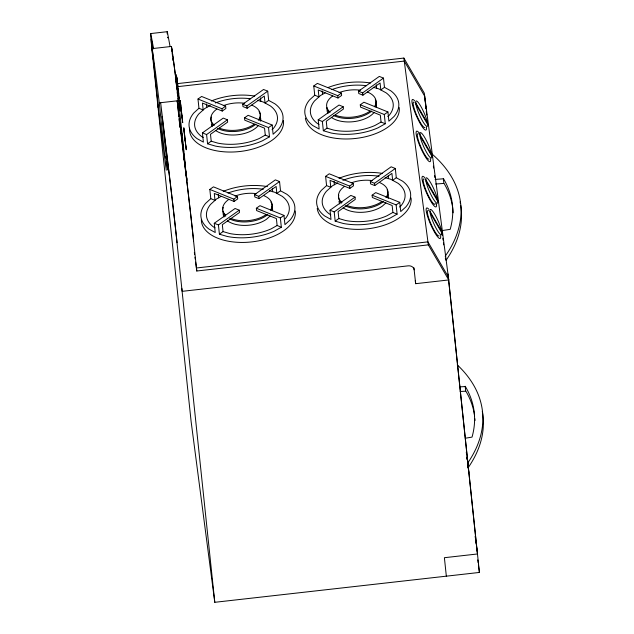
<?xml version="1.0" encoding="UTF-8"?>
<svg xmlns="http://www.w3.org/2000/svg" width="634" height="634" viewBox="0 0 634 634"><rect width="100%" height="100%" fill="white"/><g stroke="black" fill="none" stroke-linecap="round" stroke-linejoin="round"><path stroke-width="0.95" d="M176.339 74.63L177.782 85.582M181.007 128.282L181.11 128.591M197.99 99.031L201.612 96.463L225.625 106.187L225.87 108.493L222.249 111.061L202.444 103.049L203.173 109.975L198.957 108.271L197.99 99.031L222.011 108.755L225.625 106.187M198.957 108.271L193.735 113.026A47.209 25.851 -6 0 0 197.095 138.656L203.395 142.111L202.42 132.878L223.231 118.098L227.408 119.786L227.654 122.1L210.488 134.289L211.217 141.208L207.572 143.807L206.597 134.567L227.408 119.786M313.759 85.97L317.38 83.403L341.401 93.119L341.647 95.433L338.025 98.001L318.22 89.98L318.95 96.907L314.733 95.203L313.759 85.97L337.779 95.694L341.401 93.119M244.502 117.861L248.124 115.293L272.144 125.009L268.523 127.585L244.502 117.861L244.748 120.167L264.552 128.187L265.281 135.113L269.498 136.817L268.523 127.585M272.057 129.669L273.325 128.512A41.614 22.784 -6 0 0 270.361 105.918L263.181 101.979L257.499 100.33M209.822 189.423L213.444 186.856L237.465 196.58L237.71 198.886L234.089 201.453L214.284 193.441L215.013 200.368L210.797 198.656L209.822 189.423L233.843 199.147L237.465 196.58M314.733 95.203L309.511 99.958A47.209 25.851 -6 0 0 312.863 125.595L319.164 129.051L318.197 119.818L339.008 105.038L343.184 106.726L343.422 109.032L326.264 121.221L326.993 128.147L323.34 130.739L322.373 121.506L343.184 106.726M210.797 198.656L205.574 203.411A47.209 25.851 -6 0 0 208.927 229.048L215.227 232.504L214.26 223.271L235.071 208.491L239.248 210.179L239.486 212.493L222.328 224.674L223.057 231.6L219.404 234.192L218.437 224.959L239.248 210.179M270.116 215.98L266.565 219.213A24.821 13.591 -6 0 1 227.392 220.798M360.278 104.8L363.9 102.225L387.921 111.949L384.299 114.516L360.278 104.8L360.524 107.106L380.329 115.119L381.058 122.045L385.266 123.749L384.299 114.516M387.834 116.601L389.094 115.451A41.614 22.784 -6 0 0 386.138 92.857L378.958 88.918L373.275 87.262M325.599 176.363L329.22 173.787L353.241 183.511L353.479 185.817L349.865 188.393L330.052 180.373L330.782 187.299L326.573 185.596L325.599 176.363L349.619 186.079L353.241 183.511M256.342 208.253L259.964 205.678L283.984 215.401L280.363 217.969L256.342 208.253L256.588 210.559L276.392 218.579L277.121 225.506L281.33 227.21L280.363 217.969M326.573 185.596L321.343 190.351A47.209 25.851 -6 0 0 324.703 215.988L331.003 219.443L330.029 210.203L350.84 195.423L355.016 197.119L355.262 199.425L338.104 211.613L338.833 218.54L335.18 221.131L334.205 211.899L355.016 197.119M385.892 202.912L382.334 206.145A24.821 13.591 -6 0 1 343.168 207.738M372.118 195.185L375.732 192.617L399.753 202.341L396.131 204.909L372.118 195.185L372.356 197.499L392.161 205.511L392.89 212.438L397.106 214.141L396.131 204.909M399.674 206.993L400.934 205.844A41.614 22.784 -6 0 0 397.978 183.242L390.79 179.303L385.107 177.655M268.681 100.402L265.036 102.993L264.307 96.067L247.141 108.255L242.965 106.567L242.727 104.253L263.538 89.473L267.714 91.169L268.681 100.402L274.982 103.857A47.209 25.851 -6 0 1 278.342 129.494L273.111 134.25L272.144 125.009M242.727 104.253L246.903 105.949L267.714 91.169M384.458 87.334L380.804 89.933L380.075 83.006L362.917 95.187L358.741 93.499L358.495 91.193L379.306 76.413L383.483 78.101L384.458 87.334L390.758 90.789A47.209 25.851 -6 0 1 394.11 116.426L388.888 121.181L387.921 111.949M358.495 91.193L362.672 92.881L383.483 78.101M280.521 190.794L276.868 193.386L276.139 186.459L258.981 198.648L254.805 196.952L254.559 194.646L275.37 179.866L279.546 181.554L280.521 190.794L286.822 194.25A47.209 25.851 -6 0 1 290.174 219.879L284.951 224.634L283.984 215.401M254.559 194.646L258.735 196.334L279.546 181.554M396.29 177.726L392.644 180.318L391.915 173.391L374.757 185.58L370.573 183.892L370.335 181.586L391.146 166.805L395.323 168.493L396.29 177.726L402.59 181.181A47.209 25.851 -6 0 1 405.95 206.819L400.728 211.574L399.753 202.341M370.335 181.586L374.512 183.274L395.323 168.493M210.226 105.466L204.711 108.58L198.751 114.001A41.614 22.784 -6 0 0 201.707 136.595L203.229 137.435M325.139 92.889L320.479 95.512L314.519 100.933A41.614 22.784 -6 0 0 317.483 123.535L319.005 124.367M265.281 135.113L259.274 138.497A41.614 22.784 -6 0 1 217.93 143.157L211.217 141.208M269.498 136.817L262.397 140.811A47.209 25.851 -6 0 1 215.489 146.105L207.572 143.807M221.203 196.342L216.543 198.965L210.583 204.394A41.614 22.784 -6 0 0 213.547 226.988L215.069 227.82M381.058 122.045L375.043 125.429A41.614 22.784 -6 0 1 333.698 130.097L326.993 128.147M385.266 123.749L378.173 127.751A47.209 25.851 -6 0 1 331.265 133.045L323.34 130.739M337.835 182.798L332.319 185.905L326.359 191.325A41.614 22.784 -6 0 0 329.315 213.927L330.845 214.76M277.121 225.506L271.114 228.882A41.614 22.784 -6 0 1 229.762 233.55L223.057 231.6M281.33 227.21L274.237 231.204A47.209 25.851 -6 0 1 227.329 236.498L219.404 234.192M392.89 212.438L386.883 215.822A41.614 22.784 -6 0 1 345.538 220.489L338.833 218.54M397.106 214.141L390.005 218.144A47.209 25.851 -6 0 1 343.097 223.43L335.18 221.131M150.702 33.562L167.241 31.7M152.168 48.62A153.967 1.799 83.6 0 1 159.269 102.851L166.267 170.174L159.633 119.247L152.168 48.62L171.465 46.441A153.967 1.799 83.6 0 1 178.566 100.679L185.12 163.009M177.227 83.64L403.866 58.066L424.289 93.143L448.753 279.951L415.674 283.683L415.278 280.672M177.623 86.66L404.262 61.086L424.685 96.154L425.509 104.016M159.269 102.851L178.566 100.679M435.106 179.406L443.562 178.788A203.205 111.267 -6 0 1 450.18 229.342L441.819 230.625M435.598 184.018L444.046 183.408A203.205 111.267 -6 0 1 453.159 212.818M196.389 267.992L427.934 241.863L448.357 276.939L479.415 572.439L214.791 602.3L191.119 421.515L152.612 55.911A47.273 0.555 83.6 0 1 150.694 35.805A100.56 1.173 83.6 0 1 150.916 34.284L153.547 48.461M195.621 262.127L196.786 271.003L428.33 244.875L448.753 279.951M459.69 386.867L465.404 386.566A203.205 111.267 -6 0 1 472.021 437.119L465.483 438.197M460.181 391.487L465.887 391.186A203.205 111.267 -6 0 1 474.565 415.856M322.373 121.506L318.197 119.818M206.597 134.567L202.42 132.878M269.339 190.723L275.021 192.371L282.201 196.31A41.614 22.784 -6 0 1 285.165 218.904M334.205 211.899L330.029 210.203M218.437 224.959L214.26 223.271M415.706 102.795L427.506 123.044M415.904 104.301L427.696 124.557M419.851 134.432L431.643 154.68M420.049 135.938L431.841 156.194M425.771 179.628L437.563 199.876M425.969 181.134L437.761 201.382M429.915 211.265L441.708 231.513M430.114 212.77L441.906 233.027M170.086 46.599L167.455 32.421A100.56 1.173 83.6 0 0 167.233 33.943M180.318 110.134L180.476 111.013L179.137 97.501M183.535 150.852L183.638 151.447L183.567 150.123M185.405 166.607L184.145 157.184M185.469 167.463L185.564 167.994L185.215 164.158M152.952 49.198L151.637 40.766A68.948 0.808 83.6 0 0 151.312 41.186L151.36 41.844A41.717 0.491 83.6 0 0 152.786 56.751L153.016 59.01M171.648 48.041L171.957 50.046A152.58 1.783 83.6 0 1 172.686 55.071M182.426 120.856L182.687 122.631L180.222 100.632L180.286 101.805M186.055 148.578L186.237 149.751L183.773 127.751L184.494 135.319M179.787 105.727L180.167 108.24L179.533 101.178M180.222 109.436L179.739 105.704M180.967 127.275L181.276 129.835M186.729 178.764L186.713 178.408M433.371 166.124L433.616 168.018M434.615 175.61L434.861 177.504M442.191 233.471L442.437 235.365M442.809 238.218L443.055 240.112M443.428 242.957L443.681 244.851M466.291 452.137L466.545 454.102M466.933 457.051L467.321 459.991M467.575 461.956L468.344 467.844M466.901 457.74L467.163 459.705M467.543 462.646L468.835 472.465M475.151 536.229L475.413 538.195M475.793 541.143L476.182 544.083M476.435 546.048L477.473 553.973L444.394 557.706L446.336 576.171M477.774 559.909L478.155 562.802M478.408 564.728L479.415 572.439M403.866 58.066L428.33 244.875M183.503 152.287L183.757 154.244M183.495 152.485L183.757 154.442M184.145 157.391L184.478 160.854M184.787 162.296L186.745 178.519M184.137 158.952L184.47 161.028M184.756 163.667L185.223 166.813M185.477 168.739L186.927 180.413L186.681 178.091M194.345 252.356L194.598 254.313M194.987 257.245L195.24 259.195M165.839 156.463L166.092 158.429M166.48 161.369L167.645 170.015L160.648 102.7L169.587 176.902A100.56 1.173 83.6 0 1 173.209 207.762A47.273 0.555 83.6 0 1 177.076 242.727M157.723 104.531L158.12 107.542M181.792 288.327L182.188 291.339L408.225 265.836A5.547 4.644 -7.5 0 1 414.216 269.83M185.976 147.976L185.453 143.728M177.377 82.214L176.664 77.047L176.759 78.703M175.42 77.388L175.713 79.733M181.158 128.67L181.332 130.081M186.491 176.458L186.562 177.044M178.558 100.774L177.861 95.084A152.58 1.783 83.6 0 0 172.805 55.895M182.093 118.193L181.689 114.802M179.145 100.544L179.446 103.342M175.911 81.31L176.292 84.48M181.609 132.498L181.807 134.083M178.645 114.683L178.883 116.632M179.121 118.582L180.191 127.355M180.436 129.304L186.396 178.035A68.948 0.808 83.6 0 1 186.658 180.199M162.106 116.553L169.857 179.905A68.948 0.808 83.6 0 1 173.264 208.816L173.573 211.51A41.717 0.491 83.6 0 1 176.442 237.425L214.791 602.3M177.671 84.322L178.233 89.426M178.598 95.853L178.82 97.779M176.609 87.199L176.823 89.014M181.744 133.457L182.013 135.89M184.811 138.149L185.136 141.017M181.475 112.939L181.047 109.151M178.202 88.855L178.748 93.642M177.148 91.882L177.369 93.8M182.291 138.125L182.473 139.742M182.227 137.752L182.758 142.492M186.586 177.092L186.665 177.813M178.693 93.491L179.263 98.365M177.869 89.386L178.13 91.787M180.27 100.909L182.64 122.354M177.187 83.45L177.465 86.05M182.925 143.894L183.139 145.844M177.892 98.524L178.075 100.251M443.348 178.471L443.832 183.091M465.19 386.249L465.673 390.869M447.961 273.928L477.085 550.954M445.361 258.086L445.559 259.932M425.081 99.166L426.111 109.008L425.715 105.981M426.317 110.982L426.737 114.92M426.333 111.869L426.642 114.817M413.923 267.738L415.674 283.683M388.19 176.03L388.468 178.63M376.263 84.774L376.628 88.237M374.512 183.274L374.757 185.58M362.672 92.881L362.917 95.187M349.619 186.079L349.865 188.393M337.779 95.694L338.025 98.001M334.039 181.269L334.403 184.732M322.199 90.876L322.563 94.339M272.327 188.235L272.691 191.69M260.487 97.842L260.851 101.305M258.735 196.334L258.981 198.648M246.903 105.949L247.141 108.255M233.843 199.147L234.089 201.453M222.011 108.755L222.249 111.061M218.262 194.329L218.627 197.792M206.43 103.936L206.795 107.4M183.955 128.924L185.96 147.619M196.786 271.003L192.982 235.563A41.717 0.491 83.6 0 0 192.467 230.721M171.465 46.441L171.972 51.314M172.163 52.915L172.472 55.84M172.781 58.764L172.979 60.713M178.843 116.624L177.187 100.83L186.127 175.032A100.56 1.173 83.6 0 1 189.748 205.892A47.273 0.555 83.6 0 1 193.616 240.857M179.153 119.533L179.462 122.441M179.763 125.35L179.969 127.291M180.373 131.167L180.579 133.108M180.444 103.429L180.666 105.616M176.72 78.941L176.91 80.764M185.009 162.177L185.342 165.197M183.036 145.083L183.392 148.301M178.447 103.762L178.725 106.496M176.553 77.134L176.981 81.009M185.35 165.577L185.413 166.409M436.454 203.942A16.666 3.019 66.2 0 1 426.706 193.283A16.666 3.019 66.2 0 1 424.653 177.599M440.59 235.579A16.666 3.019 66.2 0 1 430.851 224.919A16.666 3.019 66.2 0 1 428.798 209.236M426.389 127.109A16.666 3.019 66.2 0 1 416.641 116.45A16.666 3.019 66.2 0 1 414.588 100.766M430.534 158.746A16.666 3.019 66.2 0 1 425.359 156.836A16.666 3.019 66.2 0 1 416.641 136.5A16.666 3.019 66.2 0 1 419.779 133.687M431.754 153.793A211.534 115.824 -6 0 1 445.171 256.239M460.744 205.376A211.534 115.824 -6 0 1 446.209 260.059M460.078 201.858A211.534 115.824 -6 0 1 460.435 203.617M457.233 364.843A211.534 115.824 -6 0 1 467.567 463.216M482.276 411.395A211.534 115.824 -6 0 1 468.05 467.837M474.866 418.694A203.205 111.267 -6 0 1 474.993 420.596M328.04 87.547A47.209 25.851 -6 0 1 370.502 83.014M429.02 159.063A13.869 2.512 66.2 0 1 420.5 146.137A13.869 2.512 66.2 0 1 418.432 133.829M399.206 107.518A47.209 25.851 -6 0 1 355.65 138.45A47.209 25.851 -6 0 1 305.39 118.106M339 178.297A47.209 25.851 -6 0 1 382.342 173.399M367.514 92.073A24.821 13.591 -6 0 1 374.575 106.52M370.01 111.14A24.821 13.591 -6 0 1 335.132 115.079M330.156 112.178A24.821 13.591 -6 0 1 332.636 96.011M339.024 92.643A24.821 13.591 -6 0 1 360.445 90.226M374.052 112.519A24.821 13.591 -6 0 1 331.328 117.345M327.968 113.557A24.821 13.591 -6 0 1 327.271 108.287M375.653 102.827A24.821 13.591 -6 0 1 376.493 107.194M190.422 212.319A41.717 0.491 83.6 0 0 190.113 209.648L189.804 206.953A68.948 0.808 83.6 0 0 188.623 196.722M190.525 213.206A41.717 0.491 83.6 0 1 192.371 229.888M331.939 89.576A41.614 22.784 -6 0 1 366.301 85.701M375.288 99.364A24.821 13.591 -6 0 1 375.106 106.964M371.722 111.053A24.821 13.591 -6 0 1 333.389 115.38M329.046 112.155A24.821 13.591 -6 0 1 326.779 107.511M251.746 105.141A24.821 13.591 -6 0 1 258.331 120.286M254.242 124.201A24.821 13.591 -6 0 1 219.356 128.139M214.379 125.247A24.821 13.591 -6 0 1 216.86 109.072M223.255 105.704A24.821 13.591 -6 0 1 244.669 103.287M283.43 120.579A47.209 25.851 -6 0 1 237.243 151.764A47.209 25.851 -6 0 1 189.534 128.266M211.391 100.965A47.209 25.851 -6 0 1 254.733 96.075M186.753 180.928A68.948 0.808 83.6 0 1 188.528 195.89M342.907 180.302A41.614 22.784 -6 0 1 379.061 176.22M424.875 127.426A13.869 2.512 66.2 0 1 416.356 114.5A13.869 2.512 66.2 0 1 414.287 102.193M167.78 37.85A68.948 0.808 83.6 0 1 167.947 37.636M435.296 203.466A13.869 2.512 66.2 0 1 427.134 192.998A13.869 2.512 66.2 0 1 424.344 179.026M339.8 203.95A24.821 13.591 -6 0 1 338.984 201.366M387.873 194.067A24.821 13.591 -6 0 1 388.182 198.49M387.128 189.756A24.821 13.591 -6 0 1 386.946 197.348M383.562 201.446A24.821 13.591 -6 0 1 345.229 205.773M341.472 203.149A24.821 13.591 -6 0 1 338.746 195.217M379.354 182.465A24.821 13.591 -6 0 1 385.94 197.61M381.85 201.533A24.821 13.591 -6 0 1 346.972 205.464M341.988 202.571A24.821 13.591 -6 0 1 344.476 186.404M351.68 182.727A24.821 13.591 -6 0 1 372.277 180.611M215.298 102.97A41.614 22.784 -6 0 1 250.525 98.761M411.038 197.911A47.209 25.851 -6 0 1 367.49 228.834A47.209 25.851 -6 0 1 317.222 208.491M260.336 115.008A24.821 13.591 -6 0 1 259.338 120.024M255.954 124.113A24.821 13.591 -6 0 1 217.621 128.44M213.278 125.223A24.821 13.591 -6 0 1 211.391 116.997M259.044 111.616A24.821 13.591 -6 0 1 260.17 114.136M258.284 125.587A24.821 13.591 -6 0 1 215.56 130.406M212.192 126.618A24.821 13.591 -6 0 1 211.368 124.042M260.701 118.471A24.821 13.591 -6 0 1 260.574 121.157M439.085 235.896A13.869 2.512 66.2 0 1 430.557 222.97A13.869 2.512 66.2 0 1 428.489 210.662M270.877 202.008A24.821 13.591 -6 0 1 271.17 210.417M267.786 214.506A24.821 13.591 -6 0 1 229.453 218.833M225.696 216.21A24.821 13.591 -6 0 1 222.843 210.971M222.827 209.188A24.821 13.591 -6 0 1 223.231 207.381M263.586 195.534A24.821 13.591 -6 0 1 270.639 209.973M266.082 214.593A24.821 13.591 -6 0 1 231.196 218.532M225.577 215.061A24.821 13.591 -6 0 1 228.7 199.464M235.087 196.096A24.821 13.591 -6 0 1 256.508 193.679M295.27 210.971A47.209 25.851 -6 0 1 249.97 242.085A47.209 25.851 -6 0 1 201.335 219.633M223.223 191.357A47.209 25.851 -6 0 1 267.5 186.626M224.032 217.01A24.821 13.591 -6 0 1 223.342 211.748M271.717 206.288A24.821 13.591 -6 0 1 272.557 210.647M228.002 193.037A41.614 22.784 -6 0 1 263.292 189.281M427.681 123.939L427.221 121.633A13.869 2.512 66.2 0 0 420.714 106.14A13.869 2.512 66.2 0 0 415.674 101.812L416.189 105.712A13.869 2.512 66.2 0 0 422.688 121.205A13.869 2.512 66.2 0 0 427.728 125.532L427.681 123.939M431.825 155.576L431.366 153.269A13.869 2.512 66.2 0 0 424.859 137.776A13.869 2.512 66.2 0 0 419.819 133.449L420.334 137.348A13.869 2.512 66.2 0 0 426.833 152.842A13.869 2.512 66.2 0 0 431.873 157.169L431.825 155.576M437.737 200.764L437.286 198.466A13.869 2.512 66.2 0 0 430.779 182.972A13.869 2.512 66.2 0 0 425.739 178.645L426.246 182.544A13.869 2.512 66.2 0 0 432.753 198.038A13.869 2.512 66.2 0 0 437.793 202.365L437.737 200.764M441.882 232.409L441.423 230.102A13.869 2.512 66.2 0 0 434.924 214.609A13.869 2.512 66.2 0 0 429.884 210.282L430.391 214.181A13.869 2.512 66.2 0 0 436.897 229.674A13.869 2.512 66.2 0 0 441.938 234.001L441.882 232.409"/></g></svg>
